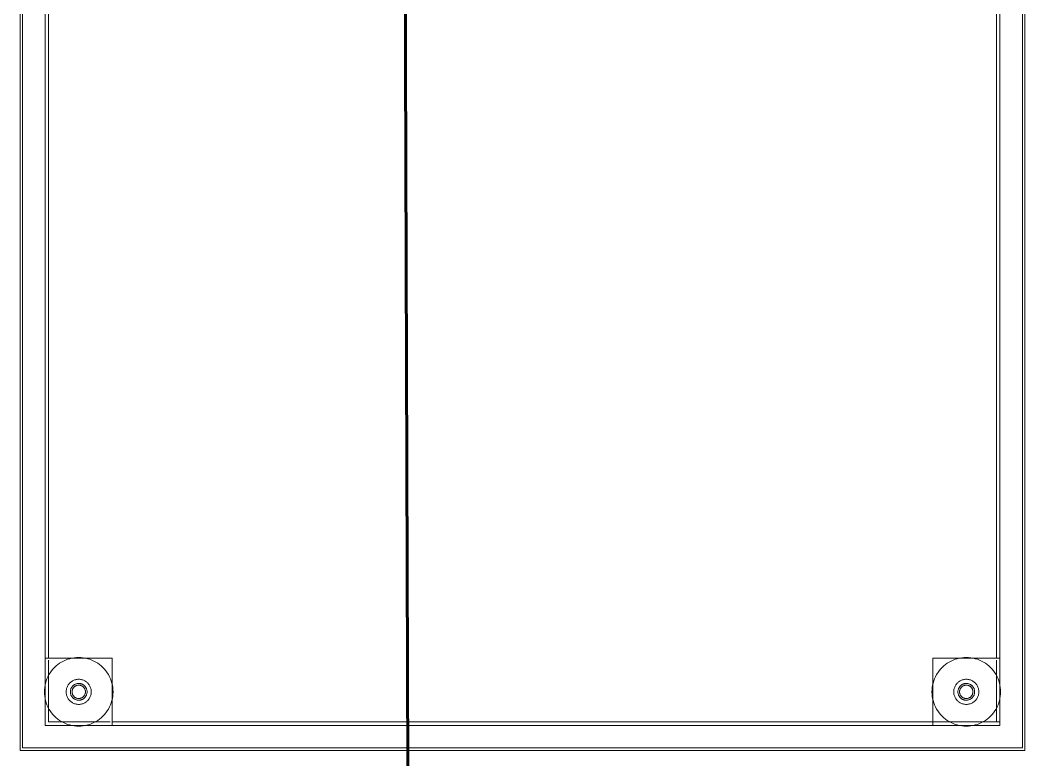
# Model space of a CAD drawing. Header units: millimetres. Extents: x -32 to 417638015, y -35 to 175284279.
# Drawn here: x 416318916 to 416319516, y 175270354 to 175270795 of the extents above; entities that cross this region are included whole.
import ezdxf
from ezdxf.enums import TextEntityAlignment as Align

# ---------------------------------------------------------------- set-up
doc = ezdxf.new("R2010")
doc.units = ezdxf.units.MM
for name, color, linetype, lineweight in [('_ЭМ_гофра', 5, 'Continuous', 60), ('_ЭМ_ТХ_пищеблок', 7, 'Continuous', 30), ('Атрибут', 7, 'Continuous', 5), ('ДОНМ_ТХ_(Нейтральное_мебель)', 7, 'Continuous', 0), ('ШТРИХОВКА', 252, 'Continuous', 15)]:
    doc.layers.add(name, color=color, linetype=linetype, lineweight=lineweight)
doc.layers.add('ЭОМ_Лотки рабочие', color=5, linetype='Continuous')
doc.styles.add('ISOCPEUR', font='isocpeur.ttf', dxfattribs={"width": 0.85, "height": 274.9999999999997})

# ---------------------------------------------------------------- blocks, each defined once
blk = doc.blocks.new('_ЭМ_ТХ_Пищеблок')
at = {"layer": 'ДОНМ_ТХ_(Нейтральное_мебель)', "color": 8}
blk.add_lwpolyline([(61261.11086210376, 42014.64903735147), (61261.11086210376, 40814.64903735147), (60661.11086210376, 40814.64903735147), (60661.11086210376, 42014.64903735147)], close=True, dxfattribs=at)
for points in [[(61259.61086210376, 42013.14903735147), (61259.61086210376, 40816.14903735147), (60662.61086210376, 40816.14903735147), (60662.61086210376, 42013.14903735147), (61261.11086210376, 42013.14903735147)], [(60676.11086210376, 40829.64903735147), (60676.11086210376, 41999.64903735147)], [(61246.11086210376, 41999.64903735147), (61246.11086210376, 40829.64903735147)], [(60678.11086210376, 40869.64903735147), (60678.11086210376, 41960.74904345498)], [(61244.11086210376, 40869.64903735147), (61244.11086210376, 41960.74904345498)], [(60696.11086210376, 40829.14903735147), (60697.4767373479, 40829.19444750772), (60698.8259194768, 40829.32933520303), (60700.15465482837, 40829.55150317178), (60701.45925077563, 40829.8588151835), (60702.73586210376, 40830.24901293741), (60703.98073515063, 40830.72008227334), (60705.19026884204, 40831.26976489053), (60706.36061796313, 40831.8959245585), (60707.48805936938, 40832.59642504678), (60708.56883939868, 40833.36900805459), (60709.59926542407, 40834.21165942178), (60710.57552274829, 40835.12212084756), (60711.49391874438, 40836.09825610147), (60712.35066923266, 40837.13786791787), (60713.14208158618, 40838.23888110147), (60713.86437162524, 40839.39903735147), (60714.50795683032, 40840.60466479287), (60715.06578764087, 40841.84050463662), (60715.53771146899, 40843.10228442178), (60715.92388090258, 40844.38573168741), (60716.22420438891, 40845.68645190225), (60716.43871244555, 40847.00011157022), (60716.56746610766, 40848.32237719522), (60716.61037382251, 40849.64903735147), (60716.56746610766, 40850.97563647256), (60716.43874296313, 40852.29796313272), (60716.22420438891, 40853.61162280069), (60715.92385038501, 40854.91234301553), (60715.53774198657, 40856.195729246), (60715.06575712329, 40857.45750903116), (60714.50795683032, 40858.69340991006), (60713.86437162524, 40859.89903735147), (60713.14208158618, 40861.05919360147), (60712.35069975024, 40862.16020678506), (60711.49391874438, 40863.19981860147), (60710.57552274829, 40864.17601489053), (60709.59926542407, 40865.08641528116), (60708.56886991626, 40865.92906664834), (60707.48805936938, 40866.70164965616), (60706.36061796313, 40867.40215014444), (60705.19026884204, 40868.02830981241), (60703.98076566821, 40868.57799242959), (60702.73583158618, 40869.04906176553), (60701.45922025805, 40869.43925951944), (60700.15468534594, 40869.74657153116), (60698.82594999438, 40869.96873949991), (60697.47676786548, 40870.10362719522), (60694.74498685962, 40870.10362719522), (60693.39580473071, 40869.96873949991), (60692.06706937915, 40869.74657153116), (60690.76247343188, 40869.43925951944), (60689.48586210376, 40869.04906176553), (60688.24092802173, 40868.57799242959), (60687.03145536548, 40868.02830981241), (60685.86110624438, 40867.40215014444), (60684.73360380298, 40866.70164965616), (60683.65288480883, 40865.92906664834), (60682.62245878344, 40865.08641528116), (60681.64620145923, 40864.17595385537), (60680.72780546313, 40863.19981860147), (60679.87105497485, 40862.16020678506), (60679.07964262133, 40861.05919360147), (60678.35735258227, 40859.89903735147), (60677.71376737719, 40858.69340991006), (60677.15590604907, 40857.45757006631), (60676.68401273852, 40856.19579028116), (60676.29784330493, 40854.91234301553), (60675.9975198186, 40853.61162280069), (60675.78292020923, 40852.29796313272), (60675.65419706469, 40850.97569750772), (60675.61135038501, 40849.64903735147), (60675.65419706469, 40848.32243823037), (60675.78298124438, 40847.00011157022), (60675.9975198186, 40845.68645190225), (60676.29787382251, 40844.38573168741), (60676.68398222094, 40843.10234545694), (60677.15596708423, 40841.84056567178), (60677.71376737719, 40840.60466479287), (60678.35735258227, 40839.39903735147), (60679.07964262133, 40838.23888110147), (60679.87102445727, 40837.13786791787), (60680.72780546313, 40836.09825610147), (60681.64620145923, 40835.12205981241), (60682.62248930102, 40834.21165942178), (60683.65291532641, 40833.36900805459), (60684.73369535571, 40832.59642504678), (60685.86110624438, 40831.8959245585), (60687.03145536548, 40831.26976489053), (60688.24098905688, 40830.72008227334), (60689.48586210376, 40830.24901293741), (60690.76250394946, 40829.8588151835), (60692.06703886157, 40829.55150317178), (60693.39577421313, 40829.32933520303), (60694.74495634204, 40829.19444750772), (60696.11086210376, 40829.14903735147)], [(60676.11086210376, 40869.64903735147), (60716.11086210376, 40869.64903735147), (60716.11086210376, 40829.64903735147)], [(60714.91084989673, 40831.64903735147), (60678.11086210376, 40831.64903735147), (60678.11086210376, 40868.44902514444)], [(61226.11086210376, 40829.14903735147), (61227.47670683032, 40829.19444750772), (61228.82594999438, 40829.32933520303), (61230.15468534594, 40829.55150317178), (61231.45925077563, 40829.8588151835), (61232.73586210376, 40830.24901293741), (61233.98079618579, 40830.72008227334), (61235.19026884204, 40831.26976489053), (61236.36061796313, 40831.8959245585), (61237.48805936938, 40832.59642504678), (61238.56886991626, 40833.36900805459), (61239.59926542407, 40834.21165942178), (61240.57552274829, 40835.12212084756), (61241.49391874438, 40836.09825610147), (61242.35066923266, 40837.13786791787), (61243.14211210376, 40838.23888110147), (61243.86440214282, 40839.39903735147), (61244.50801786548, 40840.60466479287), (61245.06581815844, 40841.84050463662), (61245.53774198657, 40843.10228442178), (61245.92385038501, 40844.38573168741), (61246.22426542407, 40845.68645190225), (61246.43880399829, 40847.00011157022), (61246.56752714282, 40848.32237719522), (61246.61037382251, 40849.64903735147), (61246.56752714282, 40850.97563647256), (61246.43874296313, 40852.29796313272), (61246.22420438891, 40853.61162280069), (61245.92385038501, 40854.91234301553), (61245.53774198657, 40856.195729246), (61245.06581815844, 40857.45750903116), (61244.50801786548, 40858.69340991006), (61243.86440214282, 40859.89903735147), (61243.14211210376, 40861.05919360147), (61242.35073026782, 40862.16020678506), (61241.49391874438, 40863.19981860147), (61240.57552274829, 40864.17601489053), (61239.59926542407, 40865.08641528116), (61238.5688088811, 40865.92906664834), (61237.48805936938, 40866.70164965616), (61236.36061796313, 40867.40215014444), (61235.19026884204, 40868.02830981241), (61233.98079618579, 40868.57799242959), (61232.73586210376, 40869.04906176553), (61231.45925077563, 40869.43925951944), (61230.15468534594, 40869.74657153116), (61228.82594999438, 40869.96873949991), (61227.47676786548, 40870.10362719522), (61224.74501737719, 40870.10362719522), (61223.39577421313, 40869.96873949991), (61222.06703886157, 40869.74657153116), (61220.76247343188, 40869.43925951944), (61219.48586210376, 40869.04906176553), (61218.24098905688, 40868.57799242959), (61217.03145536548, 40868.02830981241), (61215.86110624438, 40867.40215014444), (61214.73366483813, 40866.70164965616), (61213.65285429126, 40865.92906664834), (61212.62245878344, 40865.08641528116), (61211.64620145923, 40864.17595385537), (61210.72780546313, 40863.19981860147), (61209.87105497485, 40862.16020678506), (61209.07961210376, 40861.05919360147), (61208.35732206469, 40859.89903735147), (61207.71376737719, 40858.69340991006), (61207.15590604907, 40857.45757006631), (61206.68398222094, 40856.19579028116), (61206.29781278735, 40854.91234301553), (61205.99745878344, 40853.61162280069), (61205.78298124438, 40852.29796313272), (61205.65419706469, 40850.97569750772), (61205.61135038501, 40849.64903735147), (61205.65419706469, 40848.32243823037), (61205.78298124438, 40847.00011157022), (61205.9975198186, 40845.68645190225), (61206.29787382251, 40844.38573168741), (61206.68398222094, 40843.10234545694), (61207.15590604907, 40841.84056567178), (61207.71370634204, 40840.60466479287), (61208.35732206469, 40839.39903735147), (61209.07961210376, 40838.23888110147), (61209.87099393969, 40837.13786791787), (61210.72780546313, 40836.09825610147), (61211.64620145923, 40835.12205981241), (61212.62245878344, 40834.21165942178), (61213.65285429126, 40833.36900805459), (61214.73366483813, 40832.59642504678), (61215.86110624438, 40831.8959245585), (61217.03145536548, 40831.26976489053), (61218.24092802173, 40830.72008227334), (61219.48586210376, 40830.24901293741), (61220.76247343188, 40829.8588151835), (61222.06703886157, 40829.55150317178), (61223.39577421313, 40829.32933520303), (61224.74495634204, 40829.19444750772), (61226.11086210376, 40829.14903735147)], [(61206.11086210376, 40829.64903735147), (61206.11086210376, 40869.64903735147), (61246.11086210376, 40869.64903735147)], [(61244.11086210376, 40868.44902514444), (61244.11086210376, 40831.64903735147), (61207.31087431079, 40831.64903735147)], [(60696.11086210376, 40857.14903735147), (60695.61113676196, 40857.13243578897), (60695.11751493579, 40857.08305834756), (60694.63140043383, 40857.00182055459), (60694.15413602954, 40856.88939379678), (60693.68709501391, 40856.74657153116), (60693.23165067798, 40856.57426928506), (60692.78911527758, 40856.37315844522), (60692.36095365649, 40856.14409350381), (60691.94847807055, 40855.88780688272), (60691.55306181079, 40855.60515307412), (60691.17610868579, 40855.29686449991), (60690.81893095141, 40854.96379565225), (60690.48293241626, 40854.60667895303), (60690.16948637133, 40854.22630785928), (60689.87993559008, 40853.82347582803), (60689.6156838811, 40853.39903735147), (60689.38021024829, 40852.95799731241), (60689.17607816821, 40852.50584887491), (60689.00344022876, 40852.04417895303), (60688.86220487719, 40851.574635496), (60688.75231107837, 40851.09874438272), (60688.67385038501, 40850.61815356241), (60688.6267007268, 40850.13438891397), (60688.61104520923, 40849.64903735147), (60688.6267007268, 40849.16368578897), (60688.67378934985, 40848.67992114053), (60688.75234159594, 40848.19933032022), (60688.86220487719, 40847.72343920694), (60689.00347074633, 40847.25389574991), (60689.17616972094, 40846.79228686319), (60689.38021024829, 40846.34013842569), (60689.6156838811, 40845.89903735147), (60689.87993559008, 40845.47459887491), (60690.16945585376, 40845.07176684366), (60690.48296293383, 40844.69139574991), (60690.81893095141, 40844.33427905069), (60691.17613920337, 40844.00121020303), (60691.55309232837, 40843.69298266397), (60691.94847807055, 40843.41026782022), (60692.36095365649, 40843.15398119912), (60692.78914579516, 40842.92491625772), (60693.23165067798, 40842.72380541787), (60693.68709501391, 40842.55150317178), (60694.15416654712, 40842.40868090616), (60694.63143095141, 40842.29625414834), (60695.11754545337, 40842.21501635537), (60695.61113676196, 40842.16563891397), (60696.61058744555, 40842.16563891397), (60697.10420927173, 40842.21501635537), (60697.59032377368, 40842.29625414834), (60698.06758817798, 40842.40868090616), (60698.5346291936, 40842.55150317178), (60698.99007352954, 40842.72380541787), (60699.43260892993, 40842.92491625772), (60699.86077055102, 40843.15398119912), (60700.27324613696, 40843.41026782022), (60700.66866239673, 40843.69292162881), (60701.04561552173, 40844.00121020303), (60701.4027932561, 40844.33427905069), (60701.73879179126, 40844.69139574991), (60702.05223783618, 40845.07176684366), (60702.34178861743, 40845.47459887491), (60702.60604032641, 40845.89903735147), (60702.84151395923, 40846.34007739053), (60703.0456460393, 40846.79222582803), (60703.21828397876, 40847.25389574991), (60703.35951933032, 40847.72343920694), (60703.46938261157, 40848.19933032022), (60703.54787382251, 40848.67992114053), (60703.59502348071, 40849.16368578897), (60703.61067899829, 40849.64903735147), (60703.59502348071, 40850.13438891397), (60703.54793485766, 40850.61815356241), (60703.46938261157, 40851.09874438272), (60703.35951933032, 40851.574635496), (60703.21825346118, 40852.04417895303), (60703.04555448657, 40852.50578783975), (60702.84151395923, 40852.95793627725), (60702.60604032641, 40853.39903735147), (60702.34178861743, 40853.82347582803), (60702.05226835376, 40854.22630785928), (60701.73876127368, 40854.60667895303), (60701.4027932561, 40854.96379565225), (60701.04558500415, 40855.29686449991), (60700.66866239673, 40855.60515307412), (60700.27324613696, 40855.88780688272), (60699.86077055102, 40856.14409350381), (60699.43257841235, 40856.37315844522), (60698.99007352954, 40856.57426928506), (60698.5346291936, 40856.74657153116), (60698.0675576604, 40856.88939379678), (60697.5902932561, 40857.00182055459), (60697.10417875415, 40857.08305834756), (60696.61058744555, 40857.13243578897), (60696.11086210376, 40857.14903735147)], [(60696.11086210376, 40854.64903735147), (60695.77770170337, 40854.63792895303), (60695.44866117602, 40854.60509203897), (60695.12456449633, 40854.55089282022), (60694.8063882268, 40854.47594164834), (60694.49504789477, 40854.38072680459), (60694.19136747485, 40854.26585864053), (60693.89638456469, 40854.13182543741), (60693.61092313891, 40853.97905444131), (60693.33592924243, 40853.80821703897), (60693.07234892016, 40853.61980151162), (60692.82100614673, 40853.41429614053), (60692.58290800219, 40853.19218920694), (60692.35890897876, 40852.95409106241), (60692.14992460376, 40852.70055102334), (60691.95690092212, 40852.43199633584), (60691.7807229436, 40852.14903735147), (60691.6237710393, 40851.85496996866), (60691.48772367602, 40851.55357836709), (60691.37255033618, 40851.24583910928), (60691.27843412524, 40850.93272875772), (60691.20516142016, 40850.61552905069), (60691.15285429126, 40850.29509448037), (60691.12142118579, 40849.97258471475), (60691.11098417407, 40849.64903735147), (60691.12145170337, 40849.32548998819), (60691.15282377368, 40849.00291918741), (60691.20516142016, 40848.68254565225), (60691.27840360766, 40848.36534594522), (60691.37258085376, 40848.05229662881), (60691.48769315844, 40847.74449633584), (60691.62374052173, 40847.44310473428), (60691.7807229436, 40847.14903735147), (60691.95687040454, 40846.86607836709), (60692.14992460376, 40846.59752367959), (60692.35890897876, 40846.34398364053), (60692.58287748462, 40846.105885496), (60692.8210366643, 40845.88377856241), (60693.07228788501, 40845.67827319131), (60693.33592924243, 40845.48985766397), (60693.61092313891, 40845.31902026162), (60693.89635404712, 40845.16631030069), (60694.19139799243, 40845.03221606241), (60694.49498685962, 40844.91734789834), (60694.8063882268, 40844.82213305459), (60695.12456449633, 40844.74718188272), (60695.44863065844, 40844.69298266397), (60695.77773222094, 40844.66014574991), (60696.44402250415, 40844.66014574991), (60696.77306303149, 40844.69298266397), (60697.09715971118, 40844.74718188272), (60697.41533598071, 40844.82213305459), (60697.72667631274, 40844.91734789834), (60698.03035673266, 40845.03221606241), (60698.32533964282, 40845.16624926553), (60698.6108010686, 40845.31902026162), (60698.88579496508, 40845.48985766397), (60699.14940580493, 40845.67827319131), (60699.40071806079, 40845.88377856241), (60699.6388467229, 40846.105885496), (60699.86281522876, 40846.34398364053), (60700.07179960376, 40846.59752367959), (60700.26485380298, 40846.86607836709), (60700.44100126391, 40847.14903735147), (60700.59795316821, 40847.44310473428), (60700.73400053149, 40847.74449633584), (60700.84917387133, 40848.05223559366), (60700.94329008227, 40848.36534594522), (60701.01656278735, 40848.68254565225), (60701.06886991626, 40849.00298022256), (60701.10030302173, 40849.32548998819), (60701.11074003344, 40849.64903735147), (60701.10027250415, 40849.97258471475), (60701.06890043383, 40850.29515551553), (60701.01656278735, 40850.61552905069), (60700.94332059985, 40850.93272875772), (60700.84914335376, 40851.24577807412), (60700.73403104907, 40851.55357836709), (60700.59798368579, 40851.85496996866), (60700.44100126391, 40852.14903735147), (60700.26485380298, 40852.43199633584), (60700.07179960376, 40852.70055102334), (60699.86281522876, 40852.95409106241), (60699.6388467229, 40853.19218920694), (60699.40074857837, 40853.41429614053), (60699.14943632251, 40853.61980151162), (60698.88579496508, 40853.80821703897), (60698.6108010686, 40853.97905444131), (60698.3253701604, 40854.13176440225), (60698.03035673266, 40854.26585864053), (60697.7267373479, 40854.38072680459), (60697.41533598071, 40854.47594164834), (60697.09715971118, 40854.55089282022), (60696.77309354907, 40854.60509203897), (60696.44399198657, 40854.63792895303), (60696.11086210376, 40854.64903735147)], [(61226.11086210376, 40857.14903735147), (61225.61110624438, 40857.13243578897), (61225.11751493579, 40857.08305834756), (61224.63136991626, 40857.00182055459), (61224.15413602954, 40856.88939379678), (61223.68709501391, 40856.74657153116), (61223.23158964282, 40856.57426928506), (61222.78908476001, 40856.37315844522), (61222.36098417407, 40856.14409350381), (61221.94850858813, 40855.88780688272), (61221.55306181079, 40855.60515307412), (61221.17610868579, 40855.29686449991), (61220.81886991626, 40854.96379565225), (61220.48293241626, 40854.60667895303), (61220.16945585376, 40854.22630785928), (61219.87990507251, 40853.82347582803), (61219.6156838811, 40853.39903735147), (61219.38021024829, 40852.95799731241), (61219.17604765063, 40852.50584887491), (61219.00344022876, 40852.04417895303), (61218.86220487719, 40851.574635496), (61218.75234159594, 40851.09874438272), (61218.67385038501, 40850.61815356241), (61218.62673124438, 40850.13438891397), (61218.61104520923, 40849.64903735147), (61218.62673124438, 40849.16368578897), (61218.67378934985, 40848.67992114053), (61218.75234159594, 40848.19933032022), (61218.86220487719, 40847.72343920694), (61219.00344022876, 40847.25389574991), (61219.17616972094, 40846.79228686319), (61219.38021024829, 40846.34013842569), (61219.6156838811, 40845.89903735147), (61219.87990507251, 40845.47459887491), (61220.16945585376, 40845.07176684366), (61220.48293241626, 40844.69139574991), (61220.81893095141, 40844.33427905069), (61221.17604765063, 40844.00121020303), (61221.55306181079, 40843.69298266397), (61221.94850858813, 40843.41026782022), (61222.36098417407, 40843.15398119912), (61222.78914579516, 40842.92491625772), (61223.23158964282, 40842.72380541787), (61223.68709501391, 40842.55150317178), (61224.15413602954, 40842.40868090616), (61224.63143095141, 40842.29625414834), (61225.11757597094, 40842.21501635537), (61225.61110624438, 40842.16563891397), (61226.61061796313, 40842.16563891397), (61227.10420927173, 40842.21501635537), (61227.59035429126, 40842.29625414834), (61228.06758817798, 40842.40868090616), (61228.5346291936, 40842.55150317178), (61228.99013456469, 40842.72380541787), (61229.43263944751, 40842.92491625772), (61229.86074003344, 40843.15398119912), (61230.27321561938, 40843.41026782022), (61230.66866239673, 40843.69292162881), (61231.04561552173, 40844.00121020303), (61231.40285429126, 40844.33427905069), (61231.73879179126, 40844.69139574991), (61232.05226835376, 40845.07176684366), (61232.34181913501, 40845.47459887491), (61232.60604032641, 40845.89903735147), (61232.84151395923, 40846.34007739053), (61233.04567655688, 40846.79222582803), (61233.21828397876, 40847.25389574991), (61233.35951933032, 40847.72343920694), (61233.46938261157, 40848.19933032022), (61233.54787382251, 40848.67992114053), (61233.59499296313, 40849.16368578897), (61233.61067899829, 40849.64903735147), (61233.59499296313, 40850.13438891397), (61233.54793485766, 40850.61815356241), (61233.46938261157, 40851.09874438272), (61233.35951933032, 40851.574635496), (61233.21828397876, 40852.04417895303), (61233.04555448657, 40852.50578783975), (61232.84151395923, 40852.95793627725), (61232.60604032641, 40853.39903735147), (61232.34181913501, 40853.82347582803), (61232.05226835376, 40854.22630785928), (61231.73879179126, 40854.60667895303), (61231.4027932561, 40854.96379565225), (61231.04567655688, 40855.29686449991), (61230.66860136157, 40855.60515307412), (61230.27321561938, 40855.88780688272), (61229.86074003344, 40856.14409350381), (61229.43257841235, 40856.37315844522), (61228.99013456469, 40856.57426928506), (61228.5346291936, 40856.74657153116), (61228.06758817798, 40856.88939379678), (61227.5902932561, 40857.00182055459), (61227.10414823657, 40857.08305834756), (61226.61061796313, 40857.13243578897), (61226.11086210376, 40857.14903735147)], [(61226.11086210376, 40854.64903735147), (61225.77773222094, 40854.63792895303), (61225.44863065844, 40854.60509203897), (61225.12453397876, 40854.55089282022), (61224.80641874438, 40854.47594164834), (61224.49501737719, 40854.38072680459), (61224.19136747485, 40854.26585864053), (61223.89638456469, 40854.13182543741), (61223.61092313891, 40853.97905444131), (61223.33595976001, 40853.80821703897), (61223.07228788501, 40853.61980151162), (61222.82100614673, 40853.41429614053), (61222.58290800219, 40853.19218920694), (61222.35890897876, 40852.95409106241), (61222.14992460376, 40852.70055102334), (61221.95687040454, 40852.43199633584), (61221.7807229436, 40852.14903735147), (61221.62380155688, 40851.85496996866), (61221.48769315844, 40851.55357836709), (61221.37258085376, 40851.24583910928), (61221.27846464282, 40850.93272875772), (61221.20516142016, 40850.61552905069), (61221.15285429126, 40850.29509448037), (61221.12142118579, 40849.97258471475), (61221.11098417407, 40849.64903735147), (61221.12148222094, 40849.32548998819), (61221.15285429126, 40849.00291918741), (61221.20516142016, 40848.68254565225), (61221.27840360766, 40848.36534594522), (61221.37258085376, 40848.05229662881), (61221.48769315844, 40847.74449633584), (61221.62374052173, 40847.44310473428), (61221.7807229436, 40847.14903735147), (61221.95687040454, 40846.86607836709), (61222.14992460376, 40846.59752367959), (61222.35890897876, 40846.34398364053), (61222.58290800219, 40846.105885496), (61222.82094511157, 40845.88377856241), (61223.07228788501, 40845.67827319131), (61223.33595976001, 40845.48985766397), (61223.61092313891, 40845.31902026162), (61223.89638456469, 40845.16631030069), (61224.19136747485, 40845.03221606241), (61224.49501737719, 40844.91734789834), (61224.80641874438, 40844.82213305459), (61225.12453397876, 40844.74718188272), (61225.44863065844, 40844.69298266397), (61225.77773222094, 40844.66014574991), (61226.44399198657, 40844.66014574991), (61226.77309354907, 40844.69298266397), (61227.09719022876, 40844.74718188272), (61227.41530546313, 40844.82213305459), (61227.72670683032, 40844.91734789834), (61228.03035673266, 40845.03221606241), (61228.32533964282, 40845.16624926553), (61228.6108010686, 40845.31902026162), (61228.88576444751, 40845.48985766397), (61229.14943632251, 40845.67827319131), (61229.40071806079, 40845.88377856241), (61229.63881620532, 40846.105885496), (61229.86281522876, 40846.34398364053), (61230.07179960376, 40846.59752367959), (61230.26485380298, 40846.86607836709), (61230.44100126391, 40847.14903735147), (61230.59792265063, 40847.44310473428), (61230.73403104907, 40847.74449633584), (61230.84914335376, 40848.05223559366), (61230.94325956469, 40848.36534594522), (61231.01656278735, 40848.68254565225), (61231.06886991626, 40849.00298022256), (61231.10030302173, 40849.32548998819), (61231.11074003344, 40849.64903735147), (61231.10024198657, 40849.97258471475), (61231.06886991626, 40850.29515551553), (61231.01656278735, 40850.61552905069), (61230.94332059985, 40850.93272875772), (61230.84914335376, 40851.24577807412), (61230.73403104907, 40851.55357836709), (61230.59798368579, 40851.85496996866), (61230.44100126391, 40852.14903735147), (61230.26485380298, 40852.43199633584), (61230.07186063891, 40852.70055102334), (61229.86281522876, 40852.95409106241), (61229.63881620532, 40853.19218920694), (61229.40077909594, 40853.41429614053), (61229.14943632251, 40853.61980151162), (61228.88576444751, 40853.80821703897), (61228.6108010686, 40853.97905444131), (61228.32533964282, 40854.13176440225), (61228.03035673266, 40854.26585864053), (61227.72670683032, 40854.38072680459), (61227.41530546313, 40854.47594164834), (61227.09719022876, 40854.55089282022), (61226.77309354907, 40854.60509203897), (61226.44399198657, 40854.63792895303), (61226.11086210376, 40854.64903735147)], [(60696.11086210376, 40853.64903735147), (60695.84435209399, 40853.64012621866), (60695.58107694751, 40853.61388110147), (60695.32186063891, 40853.57048510537), (60695.06728300219, 40853.51054858194), (60694.81822904712, 40853.43443774209), (60694.57527860766, 40853.34251879678), (60694.33925565844, 40853.23521899209), (60694.11092313891, 40853.11302660928), (60693.89092191821, 40852.97636889444), (60693.68004545337, 40852.8256120585), (60693.4789651311, 40852.66118334756), (60693.28847440844, 40852.48351000772), (60693.10930570727, 40852.29308032022), (60692.94209989673, 40852.09019946084), (60692.78768095141, 40851.875416746), (60692.64675077563, 40851.64903735147), (60692.52117094165, 40851.41380785928), (60692.41237577563, 40851.17265795694), (60692.32030424243, 40850.92644213662), (60692.24492582446, 40850.67601489053), (60692.18630155688, 40850.42223071084), (60692.14446195727, 40850.16588305459), (60692.11934599048, 40849.90788744912), (60692.11095365649, 40849.64903735147), (60692.11934599048, 40849.39018725381), (60692.14446195727, 40849.13219164834), (60692.18630155688, 40848.87584399209), (60692.24489530688, 40848.62205981241), (60692.32027372485, 40848.37163256631), (60692.41234525805, 40848.125416746), (60692.52117094165, 40847.88426684366), (60692.64675077563, 40847.64903735147), (60692.78768095141, 40847.42265795694), (60692.9421304143, 40847.20787524209), (60693.10930570727, 40847.00499438272), (60693.2885354436, 40846.81450366006), (60693.47893461352, 40846.63689135537), (60693.68007597094, 40846.47246264444), (60693.89095243579, 40846.3217058085), (60694.11092313891, 40846.18504809366), (60694.33928617602, 40846.06285571084), (60694.57527860766, 40845.95561694131), (60694.81816801196, 40845.863697996), (60695.06728300219, 40845.787526121), (60695.32179960376, 40845.72758959756), (60695.58110746508, 40845.68419360147), (60695.84435209399, 40845.65788744912), (60696.37737211352, 40845.65794848428), (60696.64064726001, 40845.68419360147), (60696.8998635686, 40845.72758959756), (60697.15444120532, 40845.787526121), (60697.4034951604, 40845.86363696084), (60697.64644559985, 40845.95555590616), (60697.88246854907, 40846.06285571084), (60698.1108010686, 40846.18504809366), (60698.3308022893, 40846.3217058085), (60698.54167875415, 40846.47246264444), (60698.74275907641, 40846.63689135537), (60698.93324979907, 40846.81456469522), (60699.11241850024, 40847.00499438272), (60699.27962431079, 40847.20787524209), (60699.4340432561, 40847.42265795694), (60699.57497343188, 40847.64903735147), (60699.70055326587, 40847.88426684366), (60699.80934843188, 40848.125416746), (60699.90141996508, 40848.37163256631), (60699.97679838305, 40848.62205981241), (60700.03542265063, 40848.87584399209), (60700.07726225024, 40849.13219164834), (60700.10237821704, 40849.39018725381), (60700.11077055102, 40849.64903735147), (60700.10237821704, 40849.90788744912), (60700.07726225024, 40850.16588305459), (60700.03542265063, 40850.42223071084), (60699.97682890063, 40850.67601489053), (60699.90145048266, 40850.92644213662), (60699.80937894946, 40851.17265795694), (60699.70055326587, 40851.41380785928), (60699.57497343188, 40851.64903735147), (60699.4340432561, 40851.875416746), (60699.27962431079, 40852.09019946084), (60699.11241850024, 40852.29308032022), (60698.93318876391, 40852.48357104287), (60698.74278959399, 40852.66118334756), (60698.54164823657, 40852.8256120585), (60698.33077177173, 40852.97636889444), (60698.1108010686, 40853.11302660928), (60697.88243803149, 40853.23521899209), (60697.64644559985, 40853.34245776162), (60697.40355619555, 40853.43437670694), (60697.15444120532, 40853.51054858194), (60696.89992460376, 40853.57048510537), (60696.64061674243, 40853.61388110147), (60696.37737211352, 40853.64018725381), (60696.11086210376, 40853.64903735147)], [(61226.11086210376, 40853.64903735147), (61225.84438261157, 40853.64012621866), (61225.58107694751, 40853.61388110147), (61225.32186063891, 40853.57048510537), (61225.06728300219, 40853.51054858194), (61224.81813749438, 40853.43443774209), (61224.57527860766, 40853.34251879678), (61224.33925565844, 40853.23521899209), (61224.11086210376, 40853.11302660928), (61223.89089140063, 40852.97636889444), (61223.68007597094, 40852.8256120585), (61223.4789651311, 40852.66118334756), (61223.28847440844, 40852.48351000772), (61223.10927518969, 40852.29308032022), (61222.94209989673, 40852.09019946084), (61222.78768095141, 40851.875416746), (61222.64675077563, 40851.64903735147), (61222.52114042407, 40851.41380785928), (61222.41237577563, 40851.17265795694), (61222.32021268969, 40850.92644213662), (61222.24483427173, 40850.67601489053), (61222.18630155688, 40850.42223071084), (61222.14437040454, 40850.16588305459), (61222.11934599048, 40849.90788744912), (61222.11092313891, 40849.64903735147), (61222.11928495532, 40849.39018725381), (61222.14443143969, 40849.13219164834), (61222.18630155688, 40848.87584399209), (61222.24489530688, 40848.62205981241), (61222.32021268969, 40848.37163256631), (61222.41237577563, 40848.125416746), (61222.52114042407, 40847.88426684366), (61222.64675077563, 40847.64903735147), (61222.78768095141, 40847.42265795694), (61222.94209989673, 40847.20787524209), (61223.10927518969, 40847.00499438272), (61223.2885354436, 40846.81450366006), (61223.47890409594, 40846.63689135537), (61223.68007597094, 40846.47246264444), (61223.89095243579, 40846.3217058085), (61224.11092313891, 40846.18504809366), (61224.33925565844, 40846.06285571084), (61224.57521757251, 40845.95561694131), (61224.81813749438, 40845.863697996), (61225.06728300219, 40845.787526121), (61225.32179960376, 40845.72758959756), (61225.58107694751, 40845.68419360147), (61225.84438261157, 40845.65788744912), (61226.37734159594, 40845.65794848428), (61226.64064726001, 40845.68419360147), (61226.8998635686, 40845.72758959756), (61227.15444120532, 40845.787526121), (61227.40358671313, 40845.86363696084), (61227.64644559985, 40845.95555590616), (61227.88246854907, 40846.06285571084), (61228.11086210376, 40846.18504809366), (61228.33083280688, 40846.3217058085), (61228.54164823657, 40846.47246264444), (61228.74275907641, 40846.63689135537), (61228.93324979907, 40846.81456469522), (61229.11244901782, 40847.00499438272), (61229.27962431079, 40847.20787524209), (61229.4340432561, 40847.42265795694), (61229.57497343188, 40847.64903735147), (61229.70058378344, 40847.88426684366), (61229.80934843188, 40848.125416746), (61229.90151151782, 40848.37163256631), (61229.97688993579, 40848.62205981241), (61230.03542265063, 40848.87584399209), (61230.07735380298, 40849.13219164834), (61230.10237821704, 40849.39018725381), (61230.1108010686, 40849.64903735147), (61230.10243925219, 40849.90788744912), (61230.07729276782, 40850.16588305459), (61230.03542265063, 40850.42223071084), (61229.97682890063, 40850.67601489053), (61229.90151151782, 40850.92644213662), (61229.80934843188, 40851.17265795694), (61229.70058378344, 40851.41380785928), (61229.57497343188, 40851.64903735147), (61229.4340432561, 40851.875416746), (61229.27956327563, 40852.09019946084), (61229.11244901782, 40852.29308032022), (61228.93318876391, 40852.48357104287), (61228.74282011157, 40852.66118334756), (61228.54164823657, 40852.8256120585), (61228.33077177173, 40852.97636889444), (61228.1108010686, 40853.11302660928), (61227.88246854907, 40853.23521899209), (61227.64650663501, 40853.34245776162), (61227.40358671313, 40853.43437670694), (61227.15444120532, 40853.51054858194), (61226.89992460376, 40853.57048510537), (61226.64064726001, 40853.61388110147), (61226.37734159594, 40853.64018725381), (61226.11086210376, 40853.64903735147)], [(61246.11086210376, 40831.64903735147), (60716.11086210376, 40831.64903735147)], [(61246.11086210376, 40829.64903735147), (60676.11086210376, 40829.64903735147)]]:
    blk.add_lwpolyline(points, dxfattribs=at)
at = {"layer": 'Атрибут', "color": 8, "style": 'ISOCPEUR', "width": 0.85}
blk.add_attdef('№_ПОЗИЦИИ', text='', height=150, rotation=90, dxfattribs=at).set_placement((58331.67525722168, 39155.16258932042), align=Align.MIDDLE_CENTER)
blk = doc.blocks.new('ТХ пищеблок....')
at = {"layer": 'ДОНМ_ТХ_(Нейтральное_мебель)', "color": 8}
blk.add_lwpolyline([(8595.81921334687, 26682.50637894543), (8595.81921334687, 25482.50637894543), (7995.819213346869, 25482.50637894543), (7995.819213346869, 26682.50637894543)], close=True, dxfattribs=at)
for points in [[(8594.31921334687, 26681.00637894543), (8594.31921334687, 25484.00637894543), (7997.319213346869, 25484.00637894543), (7997.319213346869, 26681.00637894543), (8595.81921334687, 26681.00637894543)], [(8010.819213346869, 25497.50637894543), (8010.819213346869, 26667.50637894543)], [(8580.81921334687, 26667.50637894543), (8580.81921334687, 25497.50637894543)], [(8012.819213346869, 25537.50637894543), (8012.819213346869, 26628.60638504894)], [(8578.81921334687, 25537.50637894543), (8578.81921334687, 26628.60638504894)], [(8030.819213346869, 25497.00637894543), (8032.18508859101, 25497.05178910168), (8033.534270719916, 25497.18667679699), (8034.863006071479, 25497.40884476574), (8036.167602018744, 25497.71615677746), (8037.444213346869, 25498.10635453137), (8038.689086393744, 25498.5774238673), (8039.89862008515, 25499.12710648449), (8041.068969206244, 25499.75326615246), (8042.196410612494, 25500.45376664074), (8043.277190641791, 25501.22634964855), (8044.307616667182, 25502.06900101574), (8045.2838739914, 25502.97946244152), (8046.202269987494, 25503.95559769543), (8047.059020475775, 25504.99520951184), (8047.850432829291, 25506.09622269543), (8048.572722868354, 25507.25637894543), (8049.216308073432, 25508.46200638684), (8049.774138883979, 25509.69784623059), (8050.246062712104, 25510.95962601574), (8050.632232145697, 25512.24307328137), (8050.932555632025, 25513.54379349621), (8051.147063688666, 25514.85745316418), (8051.275817350775, 25516.17971878918), (8051.318725065619, 25517.50637894543), (8051.275817350775, 25518.83297806652), (8051.147094206244, 25520.15530472668), (8050.932555632025, 25521.46896439465), (8050.632201628119, 25522.76968460949), (8050.246093229682, 25524.05307083996), (8049.7741083664, 25525.31485062512), (8049.216308073432, 25526.55075150402), (8048.572722868354, 25527.75637894543), (8047.850432829291, 25528.91653519543), (8047.059050993354, 25530.01754837902), (8046.202269987494, 25531.05716019543), (8045.2838739914, 25532.03335648449), (8044.307616667182, 25532.94375687512), (8043.277221159369, 25533.7864082423), (8042.196410612494, 25534.55899125012), (8041.068969206244, 25535.2594917384), (8039.89862008515, 25535.88565140637), (8038.689116911322, 25536.43533402355), (8037.444182829291, 25536.90640335949), (8036.167571501166, 25537.2966011134), (8034.863036589057, 25537.60391312512), (8033.534301237494, 25537.82608109387), (8032.185119108588, 25537.96096878918), (8029.453338102729, 25537.96096878918), (8028.104155973822, 25537.82608109387), (8026.77542062226, 25537.60391312512), (8025.470824674994, 25537.2966011134), (8024.194213346869, 25536.90640335949), (8022.949279264838, 25536.43533402355), (8021.739806608588, 25535.88565140637), (8020.569457487494, 25535.2594917384), (8019.441955046088, 25534.55899125012), (8018.361236051947, 25533.7864082423), (8017.330810026557, 25532.94375687512), (8016.354552702338, 25532.03329544934), (8015.436156706244, 25531.05716019543), (8014.579406217963, 25530.01754837902), (8013.787993864447, 25528.91653519543), (8013.065703825385, 25527.75637894543), (8012.422118620307, 25526.55075150402), (8011.864257292182, 25525.31491166027), (8011.392363981635, 25524.05313187512), (8011.006194548041, 25522.76968460949), (8010.705871061713, 25521.46896439465), (8010.491271452338, 25520.15530472668), (8010.362548307807, 25518.83303910168), (8010.319701628119, 25517.50637894543), (8010.362548307807, 25516.17977982434), (8010.491332487494, 25514.85745316418), (8010.705871061713, 25513.54379349621), (8011.006225065619, 25512.24307328137), (8011.392333464057, 25510.9596870509), (8011.864318327338, 25509.69790726574), (8012.422118620307, 25508.46200638684), (8013.065703825385, 25507.25637894543), (8013.787993864447, 25506.09622269543), (8014.579375700385, 25504.99520951184), (8015.436156706244, 25503.95559769543), (8016.354552702338, 25502.97940140637), (8017.330840544135, 25502.06900101574), (8018.361266569525, 25501.22634964855), (8019.442046598822, 25500.45376664074), (8020.569457487494, 25499.75326615246), (8021.739806608588, 25499.12710648449), (8022.949340299994, 25498.5774238673), (8024.194213346869, 25498.10635453137), (8025.470855192572, 25497.71615677746), (8026.775390104682, 25497.40884476574), (8028.104125456244, 25497.18667679699), (8029.45330758515, 25497.05178910168), (8030.819213346869, 25497.00637894543)], [(8010.819213346869, 25537.50637894543), (8050.819213346869, 25537.50637894543), (8050.819213346869, 25497.50637894543)], [(8049.619201139838, 25499.50637894543), (8012.819213346869, 25499.50637894543), (8012.819213346869, 25536.3063667384)], [(8560.81921334687, 25497.00637894543), (8562.185058073432, 25497.05178910168), (8563.534301237494, 25497.18667679699), (8564.863036589057, 25497.40884476574), (8566.167602018744, 25497.71615677746), (8567.44421334687, 25498.10635453137), (8568.6891474289, 25498.5774238673), (8569.89862008515, 25499.12710648449), (8571.068969206244, 25499.75326615246), (8572.196410612494, 25500.45376664074), (8573.27722115937, 25501.22634964855), (8574.307616667182, 25502.06900101574), (8575.2838739914, 25502.97946244152), (8576.202269987494, 25503.95559769543), (8577.059020475775, 25504.99520951184), (8577.85046334687, 25506.09622269543), (8578.572753385932, 25507.25637894543), (8579.216369108588, 25508.46200638684), (8579.774169401557, 25509.69784623059), (8580.246093229682, 25510.95962601574), (8580.63220162812, 25512.24307328137), (8580.932616667182, 25513.54379349621), (8581.1471552414, 25514.85745316418), (8581.275878385932, 25516.17971878918), (8581.31872506562, 25517.50637894543), (8581.275878385932, 25518.83297806652), (8581.147094206244, 25520.15530472668), (8580.932555632025, 25521.46896439465), (8580.63220162812, 25522.76968460949), (8580.246093229682, 25524.05307083996), (8579.774169401557, 25525.31485062512), (8579.216369108588, 25526.55075150402), (8578.572753385932, 25527.75637894543), (8577.85046334687, 25528.91653519543), (8577.059081510932, 25530.01754837902), (8576.202269987494, 25531.05716019543), (8575.2838739914, 25532.03335648449), (8574.307616667182, 25532.94375687512), (8573.277160124213, 25533.7864082423), (8572.196410612494, 25534.55899125012), (8571.068969206244, 25535.2594917384), (8569.89862008515, 25535.88565140637), (8568.6891474289, 25536.43533402355), (8567.44421334687, 25536.90640335949), (8566.167602018744, 25537.2966011134), (8564.863036589057, 25537.60391312512), (8563.534301237494, 25537.82608109387), (8562.185119108588, 25537.96096878918), (8559.453368620307, 25537.96096878918), (8558.104125456244, 25537.82608109387), (8556.775390104682, 25537.60391312512), (8555.470824674994, 25537.2966011134), (8554.19421334687, 25536.90640335949), (8552.949340299994, 25536.43533402355), (8551.739806608588, 25535.88565140637), (8550.569457487494, 25535.2594917384), (8549.442016081244, 25534.55899125012), (8548.36120553437, 25533.7864082423), (8547.330810026557, 25532.94375687512), (8546.354552702338, 25532.03329544934), (8545.436156706244, 25531.05716019543), (8544.579406217963, 25530.01754837902), (8543.78796334687, 25528.91653519543), (8543.065673307807, 25527.75637894543), (8542.422118620307, 25526.55075150402), (8541.864257292182, 25525.31491166027), (8541.392333464057, 25524.05313187512), (8541.006164030463, 25522.76968460949), (8540.705810026557, 25521.46896439465), (8540.491332487494, 25520.15530472668), (8540.362548307807, 25518.83303910168), (8540.31970162812, 25517.50637894543), (8540.362548307807, 25516.17977982434), (8540.491332487494, 25514.85745316418), (8540.705871061713, 25513.54379349621), (8541.00622506562, 25512.24307328137), (8541.392333464057, 25510.9596870509), (8541.864257292182, 25509.69790726574), (8542.42205758515, 25508.46200638684), (8543.065673307807, 25507.25637894543), (8543.78796334687, 25506.09622269543), (8544.579345182807, 25504.99520951184), (8545.436156706244, 25503.95559769543), (8546.354552702338, 25502.97940140637), (8547.330810026557, 25502.06900101574), (8548.36120553437, 25501.22634964855), (8549.442016081244, 25500.45376664074), (8550.569457487494, 25499.75326615246), (8551.739806608588, 25499.12710648449), (8552.949279264838, 25498.5774238673), (8554.19421334687, 25498.10635453137), (8555.470824674994, 25497.71615677746), (8556.775390104682, 25497.40884476574), (8558.104125456244, 25497.18667679699), (8559.45330758515, 25497.05178910168), (8560.81921334687, 25497.00637894543)], [(8540.81921334687, 25497.50637894543), (8540.81921334687, 25537.50637894543), (8580.81921334687, 25537.50637894543)], [(8578.81921334687, 25536.3063667384), (8578.81921334687, 25499.50637894543), (8542.0192255539, 25499.50637894543)], [(8030.819213346869, 25525.00637894543), (8030.319488005072, 25524.98977738293), (8029.8258661789, 25524.94039994152), (8029.339751676947, 25524.85916214855), (8028.86248727265, 25524.74673539074), (8028.395446257025, 25524.60391312512), (8027.940001921088, 25524.43161087902), (8027.497466520697, 25524.23050003918), (8027.069304899604, 25524.00143509777), (8026.656829313666, 25523.74514847668), (8026.2614130539, 25523.46249466809), (8025.8844599289, 25523.15420609387), (8025.527282194525, 25522.82113724621), (8025.191283659369, 25522.46402054699), (8024.877837614447, 25522.08364945324), (8024.588286833197, 25521.68081742199), (8024.324035124213, 25521.25637894543), (8024.0885614914, 25520.81533890637), (8023.884429411322, 25520.36319046887), (8023.711791471869, 25519.90152054699), (8023.570556120307, 25519.43197708996), (8023.460662321479, 25518.95608597668), (8023.382201628119, 25518.47549515637), (8023.335051969916, 25517.99173050793), (8023.319396452338, 25517.50637894543), (8023.335051969916, 25517.02102738293), (8023.382140592963, 25516.53726273449), (8023.460692839057, 25516.05667191418), (8023.570556120307, 25515.5807808009), (8023.711821989447, 25515.11123734387), (8023.884520964057, 25514.64962845715), (8024.0885614914, 25514.19748001965), (8024.324035124213, 25513.75637894543), (8024.588286833197, 25513.33194046887), (8024.877807096869, 25512.92910843762), (8025.191314176947, 25512.54873734387), (8025.527282194525, 25512.19162064465), (8025.884490446479, 25511.85855179699), (8026.261443571479, 25511.55032425793), (8026.656829313666, 25511.26760941418), (8027.069304899604, 25511.01132279309), (8027.497497038275, 25510.78225785168), (8027.940001921088, 25510.58114701184), (8028.395446257025, 25510.40884476574), (8028.862517790229, 25510.26602250012), (8029.339782194525, 25510.1535957423), (8029.825896696479, 25510.07235794934), (8030.319488005072, 25510.02298050793), (8031.318938688666, 25510.02298050793), (8031.812560514838, 25510.07235794934), (8032.298675016791, 25510.1535957423), (8032.775939421088, 25510.26602250012), (8033.242980436713, 25510.40884476574), (8033.69842477265, 25510.58114701184), (8034.140960173041, 25510.78225785168), (8034.569121794135, 25511.01132279309), (8034.981597380072, 25511.26760941418), (8035.377013639838, 25511.55026322277), (8035.753966764838, 25511.85855179699), (8036.111144499213, 25512.19162064465), (8036.447143034369, 25512.54873734387), (8036.760589079291, 25512.92910843762), (8037.050139860541, 25513.33194046887), (8037.314391569525, 25513.75637894543), (8037.549865202338, 25514.19741898449), (8037.753997282416, 25514.64956742199), (8037.926635221869, 25515.11123734387), (8038.067870573432, 25515.5807808009), (8038.177733854682, 25516.05667191418), (8038.256225065619, 25516.53726273449), (8038.303374723822, 25517.02102738293), (8038.3190302414, 25517.50637894543), (8038.303374723822, 25517.99173050793), (8038.256286100775, 25518.47549515637), (8038.177733854682, 25518.95608597668), (8038.067870573432, 25519.43197708996), (8037.926604704291, 25519.90152054699), (8037.753905729682, 25520.36312943371), (8037.549865202338, 25520.81527787121), (8037.314391569525, 25521.25637894543), (8037.050139860541, 25521.68081742199), (8036.760619596869, 25522.08364945324), (8036.447112516791, 25522.46402054699), (8036.111144499213, 25522.82113724621), (8035.75393624726, 25523.15420609387), (8035.377013639838, 25523.46249466809), (8034.981597380072, 25523.74514847668), (8034.569121794135, 25524.00143509777), (8034.140929655463, 25524.23050003918), (8033.69842477265, 25524.43161087902), (8033.242980436713, 25524.60391312512), (8032.77590890351, 25524.74673539074), (8032.298644499213, 25524.85916214855), (8031.81252999726, 25524.94039994152), (8031.318938688666, 25524.98977738293), (8030.819213346869, 25525.00637894543)], [(8560.81921334687, 25525.00637894543), (8560.319457487494, 25524.98977738293), (8559.8258661789, 25524.94039994152), (8559.33972115937, 25524.85916214855), (8558.86248727265, 25524.74673539074), (8558.395446257025, 25524.60391312512), (8557.939940885932, 25524.43161087902), (8557.49743600312, 25524.23050003918), (8557.069335417182, 25524.00143509777), (8556.656859831244, 25523.74514847668), (8556.2614130539, 25523.46249466809), (8555.8844599289, 25523.15420609387), (8555.52722115937, 25522.82113724621), (8555.19128365937, 25522.46402054699), (8554.87780709687, 25522.08364945324), (8554.58825631562, 25521.68081742199), (8554.324035124213, 25521.25637894543), (8554.0885614914, 25520.81533890637), (8553.884398893744, 25520.36319046887), (8553.71179147187, 25519.90152054699), (8553.570556120307, 25519.43197708996), (8553.460692839057, 25518.95608597668), (8553.38220162812, 25518.47549515637), (8553.335082487494, 25517.99173050793), (8553.319396452338, 25517.50637894543), (8553.335082487494, 25517.02102738293), (8553.382140592963, 25516.53726273449), (8553.460692839057, 25516.05667191418), (8553.570556120307, 25515.5807808009), (8553.71179147187, 25515.11123734387), (8553.884520964057, 25514.64962845715), (8554.0885614914, 25514.19748001965), (8554.324035124213, 25513.75637894543), (8554.58825631562, 25513.33194046887), (8554.87780709687, 25512.92910843762), (8555.19128365937, 25512.54873734387), (8555.527282194525, 25512.19162064465), (8555.884398893744, 25511.85855179699), (8556.2614130539, 25511.55032425793), (8556.656859831244, 25511.26760941418), (8557.069335417182, 25511.01132279309), (8557.497497038275, 25510.78225785168), (8557.939940885932, 25510.58114701184), (8558.395446257025, 25510.40884476574), (8558.86248727265, 25510.26602250012), (8559.339782194525, 25510.1535957423), (8559.825927214057, 25510.07235794934), (8560.319457487494, 25510.02298050793), (8561.318969206244, 25510.02298050793), (8561.812560514838, 25510.07235794934), (8562.29870553437, 25510.1535957423), (8562.775939421088, 25510.26602250012), (8563.242980436713, 25510.40884476574), (8563.698485807807, 25510.58114701184), (8564.14099069062, 25510.78225785168), (8564.569091276557, 25511.01132279309), (8564.981566862494, 25511.26760941418), (8565.377013639838, 25511.55026322277), (8565.753966764838, 25511.85855179699), (8566.11120553437, 25512.19162064465), (8566.44714303437, 25512.54873734387), (8566.76061959687, 25512.92910843762), (8567.05017037812, 25513.33194046887), (8567.314391569525, 25513.75637894543), (8567.549865202338, 25514.19741898449), (8567.754027799994, 25514.64956742199), (8567.92663522187, 25515.11123734387), (8568.067870573432, 25515.5807808009), (8568.177733854682, 25516.05667191418), (8568.25622506562, 25516.53726273449), (8568.303344206244, 25517.02102738293), (8568.3190302414, 25517.50637894543), (8568.303344206244, 25517.99173050793), (8568.256286100775, 25518.47549515637), (8568.177733854682, 25518.95608597668), (8568.067870573432, 25519.43197708996), (8567.92663522187, 25519.90152054699), (8567.753905729682, 25520.36312943371), (8567.549865202338, 25520.81527787121), (8567.314391569525, 25521.25637894543), (8567.05017037812, 25521.68081742199), (8566.76061959687, 25522.08364945324), (8566.44714303437, 25522.46402054699), (8566.111144499213, 25522.82113724621), (8565.754027799994, 25523.15420609387), (8565.376952604682, 25523.46249466809), (8564.981566862494, 25523.74514847668), (8564.569091276557, 25524.00143509777), (8564.140929655463, 25524.23050003918), (8563.698485807807, 25524.43161087902), (8563.242980436713, 25524.60391312512), (8562.775939421088, 25524.74673539074), (8562.298644499213, 25524.85916214855), (8561.812499479682, 25524.94039994152), (8561.318969206244, 25524.98977738293), (8560.81921334687, 25525.00637894543)], [(8030.819213346869, 25522.50637894543), (8030.486052946479, 25522.49527054699), (8030.157012419135, 25522.46243363293), (8029.832915739447, 25522.40823441418), (8029.514739469916, 25522.3332832423), (8029.203399137885, 25522.23806839855), (8028.899718717963, 25522.12320023449), (8028.604735807807, 25521.98916703137), (8028.319274382025, 25521.83639603527), (8028.044280485541, 25521.66555863293), (8027.780700163275, 25521.47714310559), (8027.529357389838, 25521.27163773449), (8027.291259245307, 25521.0495308009), (8027.067260221869, 25520.81143265637), (8026.858275846869, 25520.5578926173), (8026.665252165229, 25520.2893379298), (8026.489074186713, 25520.00637894543), (8026.332122282416, 25519.71231156262), (8026.196074919135, 25519.41091996105), (8026.080901579291, 25519.10318070324), (8025.986785368354, 25518.79007035168), (8025.913512663275, 25518.47287064465), (8025.861205534369, 25518.15243607434), (8025.8297724289, 25517.82992630871), (8025.819335417182, 25517.50637894543), (8025.829802946479, 25517.18283158215), (8025.861175016791, 25516.86026078137), (8025.913512663275, 25516.53988724621), (8025.986754850775, 25516.22268753918), (8026.080932096869, 25515.90963822277), (8026.196044401557, 25515.6018379298), (8026.332091764838, 25515.30044632824), (8026.489074186713, 25515.00637894543), (8026.66522164765, 25514.72341996105), (8026.858275846869, 25514.45486527355), (8027.067260221869, 25514.20132523449), (8027.291228727729, 25513.96322708996), (8027.529387907416, 25513.74112015637), (8027.780639128119, 25513.53561478527), (8028.044280485541, 25513.34719925793), (8028.319274382025, 25513.17636185559), (8028.604705290229, 25513.02365189465), (8028.899749235541, 25512.88955765637), (8029.203338102729, 25512.7746894923), (8029.514739469916, 25512.67947464855), (8029.832915739447, 25512.60452347668), (8030.156981901557, 25512.55032425793), (8030.486083464057, 25512.51748734387), (8031.15237374726, 25512.51748734387), (8031.481414274604, 25512.55032425793), (8031.805510954291, 25512.60452347668), (8032.123687223822, 25512.67947464855), (8032.435027555854, 25512.7746894923), (8032.738707975775, 25512.88955765637), (8033.033690885932, 25513.02359085949), (8033.319152311713, 25513.17636185559), (8033.594146208197, 25513.34719925793), (8033.857757048041, 25513.53561478527), (8034.1090693039, 25513.74112015637), (8034.34719796601, 25513.96322708996), (8034.571166471869, 25514.20132523449), (8034.780150846869, 25514.45486527355), (8034.973205046088, 25514.72341996105), (8035.149352507025, 25515.00637894543), (8035.306304411322, 25515.30044632824), (8035.442351774604, 25515.6018379298), (8035.557525114447, 25515.90957718762), (8035.651641325385, 25516.22268753918), (8035.724914030463, 25516.53988724621), (8035.777221159369, 25516.86032181652), (8035.808654264838, 25517.18283158215), (8035.819091276557, 25517.50637894543), (8035.80862374726, 25517.82992630871), (8035.777251676947, 25518.15249710949), (8035.724914030463, 25518.47287064465), (8035.651671842963, 25518.79007035168), (8035.557494596869, 25519.10311966809), (8035.442382292182, 25519.41091996105), (8035.3063349289, 25519.71231156262), (8035.149352507025, 25520.00637894543), (8034.973205046088, 25520.2893379298), (8034.780150846869, 25520.5578926173), (8034.571166471869, 25520.81143265637), (8034.34719796601, 25521.0495308009), (8034.109099821479, 25521.27163773449), (8033.857787565619, 25521.47714310559), (8033.594146208197, 25521.66555863293), (8033.319152311713, 25521.83639603527), (8033.03372140351, 25521.98910599621), (8032.738707975775, 25522.12320023449), (8032.43508859101, 25522.23806839855), (8032.123687223822, 25522.3332832423), (8031.805510954291, 25522.40823441418), (8031.481444792182, 25522.46243363293), (8031.152343229682, 25522.49527054699), (8030.819213346869, 25522.50637894543)], [(8030.819213346869, 25521.50637894543), (8030.552703337104, 25521.49746781262), (8030.289428190619, 25521.47122269543), (8030.030211882025, 25521.42782669934), (8029.775634245307, 25521.3678901759), (8029.526580290229, 25521.29177933605), (8029.283629850775, 25521.19986039074), (8029.047606901557, 25521.09256058605), (8028.819274382025, 25520.97036820324), (8028.599273161322, 25520.8337104884), (8028.388396696479, 25520.68295365246), (8028.187316374213, 25520.51852494152), (8027.996825651557, 25520.34085160168), (8027.817656950385, 25520.15042191418), (8027.650451139838, 25519.9475410548), (8027.496032194525, 25519.73275833996), (8027.355102018744, 25519.50637894543), (8027.22952218476, 25519.27114945324), (8027.120727018744, 25519.0299995509), (8027.028655485541, 25518.78378373059), (8026.953277067572, 25518.53335648449), (8026.894652799994, 25518.2795723048), (8026.852813200385, 25518.02322464855), (8026.827697233588, 25517.76522904309), (8026.819304899604, 25517.50637894543), (8026.827697233588, 25517.24752884777), (8026.852813200385, 25516.9895332423), (8026.894652799994, 25516.73318558605), (8026.953246549994, 25516.47940140637), (8027.028624967963, 25516.22897416027), (8027.120696501166, 25515.98275833996), (8027.22952218476, 25515.74160843762), (8027.355102018744, 25515.50637894543), (8027.496032194525, 25515.2799995509), (8027.650481657416, 25515.06521683605), (8027.817656950385, 25514.86233597668), (8027.996886686713, 25514.67184525402), (8028.187285856635, 25514.49423294934), (8028.388427214057, 25514.3298042384), (8028.5993036789, 25514.17904740246), (8028.819274382025, 25514.04238968762), (8029.047637419135, 25513.9201973048), (8029.283629850775, 25513.81295853527), (8029.526519255072, 25513.72103958996), (8029.775634245307, 25513.64486771496), (8030.030150846869, 25513.58493119152), (8030.289458708197, 25513.54153519543), (8030.552703337104, 25513.51522904309), (8031.085723356635, 25513.51529007824), (8031.348998503119, 25513.54153519543), (8031.608214811713, 25513.58493119152), (8031.862792448432, 25513.64486771496), (8032.11184640351, 25513.7209785548), (8032.354796842963, 25513.81289750012), (8032.590819792182, 25513.9201973048), (8032.819152311713, 25514.04238968762), (8033.039153532416, 25514.17904740246), (8033.25002999726, 25514.3298042384), (8033.451110319525, 25514.49423294934), (8033.641601042182, 25514.67190628918), (8033.820769743354, 25514.86233597668), (8033.9879755539, 25515.06521683605), (8034.142394499213, 25515.2799995509), (8034.283324674994, 25515.50637894543), (8034.408904508979, 25515.74160843762), (8034.517699674994, 25515.98275833996), (8034.609771208197, 25516.22897416027), (8034.685149626166, 25516.47940140637), (8034.743773893744, 25516.73318558605), (8034.785613493354, 25516.9895332423), (8034.81072946015, 25517.24752884777), (8034.819121794135, 25517.50637894543), (8034.81072946015, 25517.76522904309), (8034.785613493354, 25518.02322464855), (8034.743773893744, 25518.2795723048), (8034.685180143744, 25518.53335648449), (8034.609801725775, 25518.78378373059), (8034.517730192572, 25519.0299995509), (8034.408904508979, 25519.27114945324), (8034.283324674994, 25519.50637894543), (8034.142394499213, 25519.73275833996), (8033.9879755539, 25519.9475410548), (8033.820769743354, 25520.15042191418), (8033.641540007025, 25520.34091263684), (8033.451140837104, 25520.51852494152), (8033.249999479682, 25520.68295365246), (8033.039123014838, 25520.8337104884), (8032.819152311713, 25520.97036820324), (8032.590789274604, 25521.09256058605), (8032.354796842963, 25521.19979935559), (8032.111907438666, 25521.2917183009), (8031.862792448432, 25521.3678901759), (8031.608275846869, 25521.42782669934), (8031.348967985541, 25521.47122269543), (8031.085723356635, 25521.49752884777), (8030.819213346869, 25521.50637894543)], [(8560.81921334687, 25522.50637894543), (8560.486083464057, 25522.49527054699), (8560.156981901557, 25522.46243363293), (8559.83288522187, 25522.40823441418), (8559.514769987494, 25522.3332832423), (8559.203368620307, 25522.23806839855), (8558.899718717963, 25522.12320023449), (8558.604735807807, 25521.98916703137), (8558.319274382025, 25521.83639603527), (8558.04431100312, 25521.66555863293), (8557.78063912812, 25521.47714310559), (8557.529357389838, 25521.27163773449), (8557.291259245307, 25521.0495308009), (8557.06726022187, 25520.81143265637), (8556.85827584687, 25520.5578926173), (8556.66522164765, 25520.2893379298), (8556.489074186713, 25520.00637894543), (8556.332152799994, 25519.71231156262), (8556.196044401557, 25519.41091996105), (8556.08093209687, 25519.10318070324), (8555.986815885932, 25518.79007035168), (8555.913512663275, 25518.47287064465), (8555.86120553437, 25518.15243607434), (8555.8297724289, 25517.82992630871), (8555.819335417182, 25517.50637894543), (8555.829833464057, 25517.18283158215), (8555.86120553437, 25516.86026078137), (8555.913512663275, 25516.53988724621), (8555.986754850775, 25516.22268753918), (8556.08093209687, 25515.90963822277), (8556.196044401557, 25515.6018379298), (8556.332091764838, 25515.30044632824), (8556.489074186713, 25515.00637894543), (8556.66522164765, 25514.72341996105), (8556.85827584687, 25514.45486527355), (8557.06726022187, 25514.20132523449), (8557.291259245307, 25513.96322708996), (8557.529296354682, 25513.74112015637), (8557.78063912812, 25513.53561478527), (8558.04431100312, 25513.34719925793), (8558.319274382025, 25513.17636185559), (8558.604735807807, 25513.02365189465), (8558.899718717963, 25512.88955765637), (8559.203368620307, 25512.7746894923), (8559.514769987494, 25512.67947464855), (8559.83288522187, 25512.60452347668), (8560.156981901557, 25512.55032425793), (8560.486083464057, 25512.51748734387), (8561.152343229682, 25512.51748734387), (8561.481444792182, 25512.55032425793), (8561.80554147187, 25512.60452347668), (8562.123656706244, 25512.67947464855), (8562.435058073432, 25512.7746894923), (8562.738707975775, 25512.88955765637), (8563.033690885932, 25513.02359085949), (8563.319152311713, 25513.17636185559), (8563.59411569062, 25513.34719925793), (8563.85778756562, 25513.53561478527), (8564.1090693039, 25513.74112015637), (8564.347167448432, 25513.96322708996), (8564.57116647187, 25514.20132523449), (8564.78015084687, 25514.45486527355), (8564.973205046088, 25514.72341996105), (8565.149352507025, 25515.00637894543), (8565.306273893744, 25515.30044632824), (8565.442382292182, 25515.6018379298), (8565.55749459687, 25515.90957718762), (8565.651610807807, 25516.22268753918), (8565.724914030463, 25516.53988724621), (8565.77722115937, 25516.86032181652), (8565.808654264838, 25517.18283158215), (8565.819091276557, 25517.50637894543), (8565.808593229682, 25517.82992630871), (8565.77722115937, 25518.15249710949), (8565.724914030463, 25518.47287064465), (8565.651671842963, 25518.79007035168), (8565.55749459687, 25519.10311966809), (8565.442382292182, 25519.41091996105), (8565.3063349289, 25519.71231156262), (8565.149352507025, 25520.00637894543), (8564.973205046088, 25520.2893379298), (8564.780211882025, 25520.5578926173), (8564.57116647187, 25520.81143265637), (8564.347167448432, 25521.0495308009), (8564.109130339057, 25521.27163773449), (8563.85778756562, 25521.47714310559), (8563.59411569062, 25521.66555863293), (8563.319152311713, 25521.83639603527), (8563.033690885932, 25521.98910599621), (8562.738707975775, 25522.12320023449), (8562.435058073432, 25522.23806839855), (8562.123656706244, 25522.3332832423), (8561.80554147187, 25522.40823441418), (8561.481444792182, 25522.46243363293), (8561.152343229682, 25522.49527054699), (8560.81921334687, 25522.50637894543)], [(8560.81921334687, 25521.50637894543), (8560.552733854682, 25521.49746781262), (8560.28942819062, 25521.47122269543), (8560.030211882025, 25521.42782669934), (8559.775634245307, 25521.3678901759), (8559.526488737494, 25521.29177933605), (8559.283629850775, 25521.19986039074), (8559.047606901557, 25521.09256058605), (8558.81921334687, 25520.97036820324), (8558.599242643744, 25520.8337104884), (8558.388427214057, 25520.68295365246), (8558.187316374213, 25520.51852494152), (8557.996825651557, 25520.34085160168), (8557.817626432807, 25520.15042191418), (8557.650451139838, 25519.9475410548), (8557.496032194525, 25519.73275833996), (8557.355102018744, 25519.50637894543), (8557.229491667182, 25519.27114945324), (8557.120727018744, 25519.0299995509), (8557.028563932807, 25518.78378373059), (8556.953185514838, 25518.53335648449), (8556.894652799994, 25518.2795723048), (8556.85272164765, 25518.02322464855), (8556.827697233588, 25517.76522904309), (8556.819274382025, 25517.50637894543), (8556.827636198432, 25517.24752884777), (8556.852782682807, 25516.9895332423), (8556.894652799994, 25516.73318558605), (8556.953246549994, 25516.47940140637), (8557.028563932807, 25516.22897416027), (8557.120727018744, 25515.98275833996), (8557.229491667182, 25515.74160843762), (8557.355102018744, 25515.50637894543), (8557.496032194525, 25515.2799995509), (8557.650451139838, 25515.06521683605), (8557.817626432807, 25514.86233597668), (8557.996886686713, 25514.67184525402), (8558.187255339057, 25514.49423294934), (8558.388427214057, 25514.3298042384), (8558.5993036789, 25514.17904740246), (8558.819274382025, 25514.04238968762), (8559.047606901557, 25513.9201973048), (8559.28356881562, 25513.81295853527), (8559.526488737494, 25513.72103958996), (8559.775634245307, 25513.64486771496), (8560.03015084687, 25513.58493119152), (8560.28942819062, 25513.54153519543), (8560.552733854682, 25513.51522904309), (8561.085692839057, 25513.51529007824), (8561.34899850312, 25513.54153519543), (8561.608214811713, 25513.58493119152), (8561.862792448432, 25513.64486771496), (8562.111937956244, 25513.7209785548), (8562.354796842963, 25513.81289750012), (8562.590819792182, 25513.9201973048), (8562.81921334687, 25514.04238968762), (8563.039184049994, 25514.17904740246), (8563.249999479682, 25514.3298042384), (8563.451110319525, 25514.49423294934), (8563.641601042182, 25514.67190628918), (8563.820800260932, 25514.86233597668), (8563.9879755539, 25515.06521683605), (8564.142394499213, 25515.2799995509), (8564.283324674994, 25515.50637894543), (8564.408935026557, 25515.74160843762), (8564.517699674994, 25515.98275833996), (8564.609862760932, 25516.22897416027), (8564.6852411789, 25516.47940140637), (8564.743773893744, 25516.73318558605), (8564.785705046088, 25516.9895332423), (8564.81072946015, 25517.24752884777), (8564.819152311713, 25517.50637894543), (8564.810790495307, 25517.76522904309), (8564.785644010932, 25518.02322464855), (8564.743773893744, 25518.2795723048), (8564.685180143744, 25518.53335648449), (8564.609862760932, 25518.78378373059), (8564.517699674994, 25519.0299995509), (8564.408935026557, 25519.27114945324), (8564.283324674994, 25519.50637894543), (8564.142394499213, 25519.73275833996), (8563.987914518744, 25519.9475410548), (8563.820800260932, 25520.15042191418), (8563.641540007025, 25520.34091263684), (8563.451171354682, 25520.51852494152), (8563.249999479682, 25520.68295365246), (8563.039123014838, 25520.8337104884), (8562.819152311713, 25520.97036820324), (8562.590819792182, 25521.09256058605), (8562.35485787812, 25521.19979935559), (8562.111937956244, 25521.2917183009), (8561.862792448432, 25521.3678901759), (8561.60827584687, 25521.42782669934), (8561.34899850312, 25521.47122269543), (8561.085692839057, 25521.49752884777), (8560.81921334687, 25521.50637894543)], [(8580.81921334687, 25497.50637894543), (8010.819213346869, 25497.50637894543)], [(8580.81921334687, 25499.50637894543), (8050.819213346869, 25499.50637894543)]]:
    blk.add_lwpolyline(points, dxfattribs=at)
blk = doc.blocks.new('1 этаж')
at = {"layer": 'ЭОМ_Лотки рабочие'}
blk.add_blockref('ТХ пищеблок....', (46722.0575752336, 13366.04446869802), dxfattribs=at)

msp = doc.modelspace()

# ---------------------------------------------------------------- linework, layer by layer
at = {"layer": '_ЭМ_гофра', "linetype": 'ByBlock'}
msp.add_lwpolyline([(416319144.904877, 175271133.7114049), (416319150.6755881, 175269381.1509768)], dxfattribs=at)

# ---------------------------------------------------------------- block references
at = {"layer": '_ЭМ_ТХ_пищеблок', "lineweight": 50}
msp.add_blockref('_ЭМ_ТХ_Пищеблок', (416258254.8670169, 175229544.5649611), dxfattribs=at)
at = {"layer": 'ШТРИХОВКА'}
msp.add_blockref('1 этаж', (416264198.1010904, 175231510.6631508), dxfattribs=at)

doc.saveas('drawing.dxf')
